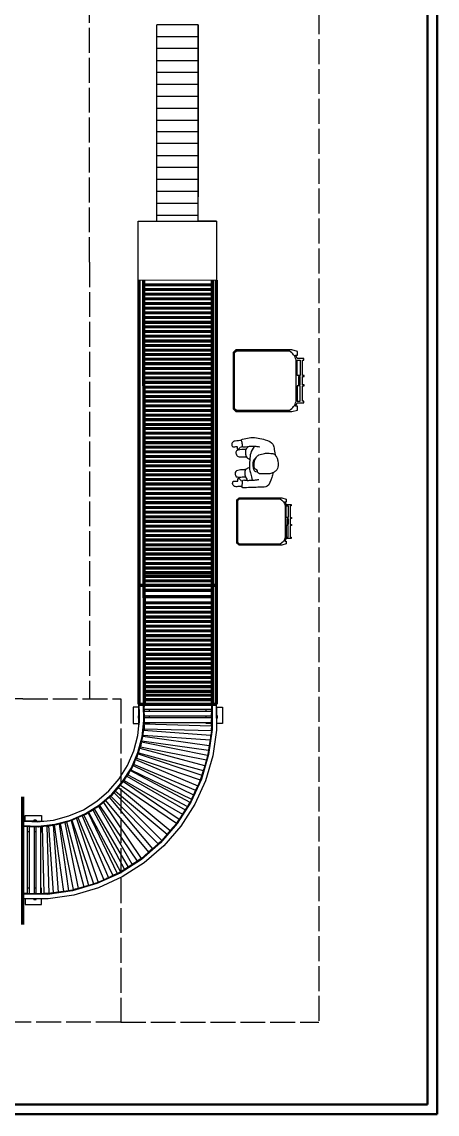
# Model space of a CAD drawing. Header units: millimetres. Extents: x 44692 to 174433, y -26273 to 14445.
# Drawn here: x 161778 to 166013, y -20286 to -9152 of the extents above; entities that cross this region are included whole.
import ezdxf

# ---------------------------------------------------------------- set-up
doc = ezdxf.new("R2010")
doc.units = ezdxf.units.MM
doc.header["$LTSCALE"] = 100
doc.linetypes.add('DASHEDX2', pattern=[3.048, 2.54, -0.508])
for name, color, linetype in [('Area circulacion', 50, 'DASHEDX2'), ('Area proceso', 90, 'DASHEDX2'), ('Maquinas', 200, 'Continuous'), ('Muebles', 112, 'Continuous'), ('Personal', 171, 'Continuous'), ('Transporte semielaborado', 30, 'Continuous')]:
    doc.layers.add(name, color=color, linetype=linetype)
doc.layers.add('Paredes', color=7, linetype='Continuous', lineweight=50)

# ---------------------------------------------------------------- blocks, each defined once
blk = doc.blocks.new('pa17-16')
for points, knots in [([(5.62, 2.554), (5.619, 2.543), (5.615, 2.525), (5.622, 2.49), (5.635, 2.429), (5.661, 2.406), (5.685, 2.391), (5.732, 2.383), (5.772, 2.384), (5.788, 2.397), (5.802, 2.427), (5.815, 2.416), (5.832, 2.43), (5.838, 2.457), (5.832, 2.504), (5.834, 2.562), (5.814, 2.594), (5.794, 2.628), (5.731, 2.639), (5.704, 2.63), (5.668, 2.626), (5.644, 2.605), (5.623, 2.596), (5.621, 2.567), (5.62, 2.554)], [0, 0, 0, 0, 0.297584, 0.631064, 1.068635, 1.39533, 1.69617, 2.097861, 2.458938, 2.716293, 3.010442, 3.199165, 3.447293, 3.731671, 4.119196, 4.541864, 4.881702, 5.22714, 5.673063, 5.989311, 6.327668, 6.644571, 6.906626, 7.259736, 7.259736, 7.259736, 7.259736]), ([(5.558, 2.439), (5.555, 2.422), (5.552, 2.385), (5.549, 2.333), (5.571, 2.26), (5.543, 2.259), (5.503, 2.253), (5.479, 2.243), (5.478, 2.281), (5.45, 2.344), (5.466, 2.423), (5.478, 2.503), (5.512, 2.58), (5.555, 2.585), (5.608, 2.596), (5.634, 2.6)], [0, 0, 0, 0, 0.404899, 0.829805, 1.276298, 1.516647, 1.885942, 2.122553, 2.418487, 2.881882, 3.382407, 3.897515, 4.613825, 5.020942, 5.393355, 5.393355, 5.393355, 5.393355]), ([(5.82, 2.585), (5.837, 2.582), (5.882, 2.567), (5.976, 2.542), (5.972, 2.461), (5.979, 2.393), (5.981, 2.315), (5.989, 2.261), (5.969, 2.266), (5.94, 2.266), (5.906, 2.267), (5.901, 2.281), (5.909, 2.318), (5.901, 2.361), (5.902, 2.401), (5.896, 2.424), (5.893, 2.435)], [6.682038, 6.682038, 6.682038, 6.682038, 7.076266, 7.806153, 8.304227, 8.77662, 9.284333, 9.649979, 9.844608, 10.160206, 10.472731, 10.661147, 10.998544, 11.371438, 11.724832, 12.051545, 12.051545, 12.051545, 12.051545]), ([(5.672, 2.399), (5.675, 2.395), (5.684, 2.383), (5.704, 2.372), (5.735, 2.37), (5.774, 2.373), (5.809, 2.387), (5.812, 2.401), (5.814, 2.42)], [0.121052, 0.121052, 0.121052, 0.121052, 0.297289, 0.584433, 0.895396, 1.26174, 1.600834, 1.760925, 1.760925, 1.760925, 1.760925]), ([(5.552, 2.381), (5.573, 2.365), (5.622, 2.34), (5.692, 2.338), (5.795, 2.332), (5.838, 2.352), (5.881, 2.361), (5.902, 2.366)], [0, 0, 0, 0, 0.49262, 0.970296, 1.525877, 1.91054, 2.357805, 2.357805, 2.357805, 2.357805]), ([(5.555, 2.321), (5.56, 2.315), (5.571, 2.304), (5.589, 2.292), (5.625, 2.291), (5.661, 2.297), (5.673, 2.315), (5.686, 2.33), (5.691, 2.338)], [0, 0, 0, 0, 0.262594, 0.520609, 0.853848, 1.185107, 1.43842, 1.738028, 1.738028, 1.738028, 1.738028]), ([(5.587, 2.295), (5.587, 2.288), (5.587, 2.267), (5.588, 2.187), (5.635, 2.19), (5.667, 2.213), (5.661, 2.262), (5.66, 2.288), (5.661, 2.301)], [0.078483, 0.078483, 0.078483, 0.078483, 0.321516, 0.797556, 1.122606, 1.448668, 1.830958, 2.166281, 2.166281, 2.166281, 2.166281]), ([(5.771, 2.336), (5.774, 2.331), (5.779, 2.32), (5.795, 2.295), (5.815, 2.285), (5.861, 2.291), (5.884, 2.306), (5.899, 2.312), (5.906, 2.315)], [0, 0, 0, 0, 0.233477, 0.532145, 0.79329, 1.163492, 1.458071, 1.725911, 1.725911, 1.725911, 1.725911]), ([(5.794, 2.299), (5.795, 2.286), (5.798, 2.261), (5.804, 2.2), (5.826, 2.187), (5.867, 2.191), (5.876, 2.212), (5.872, 2.261), (5.871, 2.286), (5.871, 2.298)], [0, 0, 0, 0, 0.353805, 0.775896, 1.041599, 1.377968, 1.615337, 2.001902, 2.313716, 2.313716, 2.313716, 2.313716]), ([(5.491, 2.248), (5.494, 2.237), (5.498, 2.215), (5.497, 2.181), (5.512, 2.145), (5.557, 2.147), (5.563, 2.168), (5.55, 2.213), (5.575, 2.2), (5.591, 2.209), (5.574, 2.226), (5.562, 2.234), (5.556, 2.252), (5.556, 2.26)], [0, 0, 0, 0, 0.324329, 0.654038, 0.980089, 1.31306, 1.562526, 1.890179, 2.123217, 2.319335, 2.559559, 2.78492, 3.066636, 3.066636, 3.066636, 3.066636]), ([(5.971, 2.265), (5.97, 2.255), (5.969, 2.234), (5.979, 2.202), (5.967, 2.164), (5.922, 2.163), (5.913, 2.183), (5.923, 2.229), (5.899, 2.213), (5.882, 2.221), (5.898, 2.24), (5.908, 2.248), (5.912, 2.262), (5.913, 2.268)], [0.038839, 0.038839, 0.038839, 0.038839, 0.324329, 0.654038, 0.980089, 1.31306, 1.562526, 1.890179, 2.123217, 2.319335, 2.559559, 2.78492, 2.989829, 2.989829, 2.989829, 2.989829])]:
    blk.add_open_spline(points, degree=3, knots=knots)
blk = doc.blocks.new('MU11-9')
for points in [[(-0.0431, 0.5974), (-0.0431, 0.5827), (-0.171, 0.5827), (-0.171, 0.5944), (-0.178, 0.5944), (-0.185, 0.5944), (-0.1854, 0.5362, 0.065352), (-0.2135, 0.5234), (-0.2134, 0.5392), (-0.2457, 0.5392), (-0.2575, 0.4915), (-0.2579, 0.0248), (-0.2362, 0), (0, 0), (0.2362, 0), (0.2579, 0.0248), (0.2575, 0.4915), (0.2457, 0.5392), (0.2134, 0.5392), (0.2135, 0.5234, 0.065352), (0.1854, 0.5362), (0.185, 0.5944), (0.178, 0.5944), (0.171, 0.5944), (0.171, 0.5827), (0.0431, 0.5827), (0.0431, 0.5974), (0.0344, 0.5974), (0.0344, 0.5827), (0, 0.5827), (-0.0344, 0.5827), (-0.0344, 0.5974)], [(-0.2468, 0.4718), (-0.2471, 0.0288), (-0.2314, 0.0107), (0, 0.0107), (0.2314, 0.0107), (0.2471, 0.0288), (0.2468, 0.4718, 0.222129), (0.1747, 0.5279), (-0.1747, 0.5279, 0.222129)]]:
    blk.add_lwpolyline(points, format="xyb", close=True)
for points in [[(-0.0431, 0.5382), (-0.171, 0.5382), (-0.171, 0.5618), (-0.0431, 0.5618), (-0.0431, 0.5382)], [(0.0431, 0.5382), (0.171, 0.5382), (0.171, 0.5618), (0.0431, 0.5618), (0.0431, 0.5382)]]:
    blk.add_lwpolyline(points)
blk.add_lwpolyline([(0.0344, 0.5489), (0.0344, 0.5618), (0, 0.5618), (-0.0344, 0.5618), (-0.0344, 0.5489), (0, 0.5489)], close=True)

msp = doc.modelspace()

# ---------------------------------------------------------------- linework, layer by layer
msp.add_line((163026.312, -16106.618), (163710.405, -16106.618))
at = {"layer": 'Area circulacion'}
for p, q in [((164805.615, -4146.404), (164805.615, -19347.639)), ((162466.513, -11601.309), (162466.513, -5946.404)), ((162466.513, -11601.309), (162466.513, -16051.309)), ((162787.38, -19347.639), (153022.831, -19347.639)), ((162787.38, -19347.639), (164805.615, -19347.639))]:
    msp.add_line(p, q, dxfattribs=at)
at = {"layer": 'Area proceso', "color": 3}
for p, q in [((161787.38, -16051.309), (161581.616, -16051.309)), ((161787.38, -16051.309), (162787.38, -16051.309)), ((162787.38, -16051.309), (162787.38, -19347.639)), ((162787.38, -19347.639), (156787.38, -19347.639))]:
    msp.add_line(p, q, dxfattribs=at)
at = {"layer": 'Maquinas'}
for p, q in [((163574.306, -9182.476), (163154.356, -9182.476)), ((163154.356, -11182.476), (163154.356, -9182.476)), ((163574.306, -11182.476), (163574.306, -9182.476)), ((163574.306, -9182.476), (163574.306, -10936.111)), ((163574.306, -9303.086), (163154.356, -9303.086)), ((163574.306, -9424.303), (163154.356, -9424.303)), ((163574.306, -9547.512), (163154.356, -9547.512)), ((163574.306, -9668.73), (163154.356, -9668.73)), ((163574.306, -9790.078), (163154.356, -9790.078)), ((163574.306, -9911.296), (163154.356, -9911.296)), ((163574.306, -10034.504), (163154.356, -10034.504)), ((163574.306, -10155.722), (163154.356, -10155.722)), ((163574.306, -10271.36), (163154.356, -10271.36)), ((163574.306, -10392.578), (163154.356, -10392.578)), ((163574.306, -10515.786), (163154.356, -10515.786)), ((163574.306, -10637.004), (163154.356, -10637.004)), ((163574.306, -10758.353), (163154.356, -10758.353)), ((163574.306, -10879.571), (163154.356, -10879.571)), ((163574.306, -11002.779), (163154.356, -11002.779)), ((163574.306, -11123.997), (163154.356, -11123.997)), ((162964.356, -11782.476), (162964.356, -11182.476)), ((162964.356, -11182.476), (163764.306, -11182.476)), ((162964.356, -11182.476), (163154.356, -11182.476)), ((163764.306, -11182.476), (163574.306, -11182.476)), ((163764.306, -11182.476), (163764.306, -11784.329)), ((162964.356, -11782.476), (163764.306, -11784.329)), ((162972.412, -16138.891), (162914.365, -16138.891)), ((162914.365, -16138.891), (162914.365, -16304.739)), ((162972.587, -16109.9), (162972.412, -16105.721)), ((162972.412, -16109.9), (162972.412, -16105.721)), ((163016.943, -16105.721), (162972.412, -16105.721)), ((162972.412, -16105.721), (162972.412, -16109.9)), ((162972.412, -16105.721), (162972.412, -16109.9)), ((162972.412, -16109.9), (162972.412, -16114.079)), ((162972.587, -16109.9), (162972.412, -16109.9)), ((162972.587, -16114.079), (162972.412, -16114.079)), ((162972.412, -16138.891), (162972.412, -16114.079)), ((162972.412, -16226.451), (162972.412, -16138.891)), ((162972.762, -16114.079), (162972.587, -16109.9)), ((162972.587, -16109.9), (162972.587, -16114.079)), ((162972.762, -16114.079), (162972.587, -16114.079)), ((162976.558, -16204.601), (162972.762, -16114.079)), ((163023.324, -16272.934), (163016.943, -16105.721)), ((163023.733, -16105.721), (163016.943, -16105.721)), ((163023.733, -16105.721), (163026.312, -16105.721)), ((163024.703, -16131.495), (163023.733, -16105.721)), ((163024.703, -16106.618), (163026.312, -16106.618)), ((163024.703, -16106.618), (163024.703, -16131.495)), ((163025.638, -16156.372), (163024.703, -16131.495)), ((163026.312, -16106.618), (163026.312, -16105.721)), ((163710.405, -16106.618), (163710.405, -16105.721)), ((163712.07, -16105.721), (163710.405, -16105.721)), ((163710.405, -16106.618), (163712.071, -16106.618)), ((163718.861, -16105.721), (163712.07, -16105.721)), ((163712.07, -16105.721), (163712.071, -16106.618)), ((163712.071, -16106.618), (163712.145, -16156.372)), ((163718.861, -16105.721), (163719.196, -16364.746)), ((163764.306, -16105.721), (163718.861, -16105.721)), ((163764.306, -16138.891), (163763.989, -16370.6)), ((163764.306, -16138.891), (163764.306, -16105.721)), ((163764.306, -16138.891), (163822.353, -16138.891)), ((163764.306, -16226.451), (163764.306, -16138.891)), ((163822.353, -16138.891), (163822.353, -16304.739)), ((162964.119, -16226.451), (162972.412, -16226.451)), ((162964.119, -16226.451), (162964.119, -16249.67)), ((162964.119, -16249.67), (162972.412, -16249.67)), ((162972.412, -16226.451), (162972.412, -16192.791)), ((162972.412, -16205.503), (162972.412, -16205.237)), ((162972.412, -16206.308), (162972.412, -16205.503)), ((162972.412, -16207.6), (162972.412, -16206.308)), ((162972.412, -16209.289), (162972.412, -16207.6)), ((162972.412, -16211.261), (162972.412, -16209.289)), ((162972.412, -16213.828), (162972.412, -16209.383)), ((162972.412, -16213.381), (162972.412, -16211.261)), ((162972.412, -16215.504), (162972.412, -16213.381)), ((162972.412, -16218.485), (162972.412, -16213.828)), ((162972.412, -16217.487), (162972.412, -16215.504)), ((162972.412, -16220.54), (162972.412, -16217.487)), ((162972.412, -16223.314), (162972.412, -16218.485)), ((162972.412, -16223.809), (162972.412, -16220.54)), ((162972.412, -16228.272), (162972.412, -16223.314)), ((162972.412, -16227.255), (162972.412, -16223.809)), ((162972.412, -16249.67), (162972.412, -16226.451)), ((162972.412, -16230.834), (162972.412, -16227.255)), ((162972.412, -16233.317), (162972.412, -16228.272)), ((162972.412, -16234.503), (162972.412, -16230.834)), ((162972.412, -16238.406), (162972.412, -16233.317)), ((162972.412, -16238.218), (162972.412, -16234.503)), ((162972.412, -16241.933), (162972.412, -16238.218)), ((162972.412, -16243.495), (162972.412, -16238.406)), ((162972.412, -16245.602), (162972.412, -16241.933)), ((162972.412, -16248.54), (162972.412, -16243.495)), ((162972.412, -16249.181), (162972.412, -16245.602)), ((162972.412, -16253.499), (162972.412, -16248.54)), ((162972.412, -16252.627), (162972.412, -16249.181)), ((162972.412, -16304.739), (162972.412, -16249.67)), ((162972.412, -16284.008), (162972.412, -16249.67)), ((162972.412, -16255.896), (162972.412, -16252.627)), ((162972.412, -16258.327), (162972.412, -16253.499)), ((162972.412, -16258.949), (162972.412, -16255.896)), ((162976.558, -16238.4), (162976.558, -16204.601)), ((162977.975, -16238.4), (162976.558, -16204.601)), ((162976.558, -16291.16), (162976.558, -16238.4)), ((162976.558, -16238.4), (162977.975, -16238.4)), ((162979.179, -16267.102), (162977.975, -16238.4)), ((163025.638, -16156.372), (163026.312, -16156.372)), ((163026.312, -16174.297), (163025.638, -16156.372)), ((163026.312, -16156.372), (163026.312, -16174.297)), ((163026.312, -16156.372), (163080.213, -16156.372)), ((163026.403, -16176.712), (163026.312, -16174.297)), ((163026.403, -16176.712), (163080.213, -16176.712)), ((163028.274, -16226.467), (163026.403, -16176.712)), ((163028.274, -16226.467), (163080.213, -16226.467)), ((163028.901, -16243.135), (163028.274, -16226.467)), ((163030.056, -16273.823), (163028.901, -16243.135)), ((163028.901, -16243.135), (163080.213, -16243.135)), ((163080.213, -16176.712), (163080.213, -16156.372)), ((163080.213, -16156.372), (163656.504, -16156.372)), ((163080.213, -16176.712), (163656.504, -16176.712)), ((163080.213, -16243.135), (163080.213, -16226.467)), ((163080.213, -16226.467), (163656.504, -16226.467)), ((163080.213, -16243.135), (163656.504, -16243.135)), ((163656.504, -16176.712), (163656.504, -16156.372)), ((163656.504, -16156.372), (163710.405, -16156.372)), ((163656.504, -16176.712), (163710.405, -16176.712)), ((163656.504, -16243.135), (163656.504, -16226.467)), ((163656.504, -16226.467), (163710.405, -16226.467)), ((163656.504, -16243.135), (163710.405, -16243.135)), ((163710.405, -16176.712), (163710.405, -16156.372)), ((163710.405, -16156.372), (163712.145, -16156.372)), ((163710.405, -16176.712), (163712.176, -16176.712)), ((163710.405, -16238.4), (163710.405, -16226.467)), ((163710.405, -16226.467), (163712.213, -16226.467)), ((163710.405, -16243.135), (163710.405, -16238.4)), ((163712.268, -16238.4), (163710.405, -16238.4)), ((163710.405, -16243.135), (163712.275, -16243.135)), ((163712.145, -16156.372), (163712.176, -16176.712)), ((163712.176, -16176.712), (163712.213, -16201.589)), ((163712.213, -16226.467), (163712.213, -16201.589)), ((163712.213, -16226.467), (163712.268, -16238.4)), ((163712.268, -16238.4), (163712.275, -16243.135)), ((163712.275, -16243.135), (163712.312, -16268.012)), ((163764.306, -16205.237), (163764.306, -16205.53)), ((163764.306, -16205.53), (163764.306, -16206.362)), ((163764.306, -16206.362), (163764.306, -16207.676)), ((163764.306, -16207.676), (163764.306, -16209.383)), ((163772.598, -16226.451), (163764.306, -16226.451)), ((163764.306, -16249.67), (163764.306, -16226.451)), ((163772.598, -16249.67), (163764.306, -16249.67)), ((163764.306, -16249.67), (163764.306, -16304.739)), ((163772.598, -16249.67), (163772.598, -16226.451)), ((162914.365, -16304.739), (162972.412, -16304.739)), ((162961.686, -16427.676), (162972.412, -16329.219)), ((162972.412, -16262.984), (162972.412, -16258.327)), ((162972.412, -16260.938), (162972.412, -16258.949)), ((162972.412, -16263.08), (162972.412, -16260.938)), ((162972.412, -16267.43), (162972.412, -16262.984)), ((162972.412, -16265.23), (162972.412, -16263.08)), ((162972.412, -16267.241), (162972.412, -16265.23)), ((162972.412, -16268.975), (162972.412, -16267.241)), ((162972.412, -16270.316), (162972.412, -16268.975)), ((162972.412, -16271.17), (162972.412, -16270.316)), ((162972.412, -16271.481), (162972.412, -16271.17)), ((162972.412, -16329.219), (162976.558, -16291.16)), ((162972.412, -16329.219), (162972.412, -16304.739)), ((162976.558, -16291.16), (162979.179, -16267.102)), ((163004.689, -16439.228), (163023.324, -16272.934)), ((163019.113, -16371.078), (163024.747, -16321.007)), ((163024.747, -16321.007), (163023.738, -16357.108)), ((163023.738, -16357.108), (163026.312, -16357.18)), ((163024.747, -16321.007), (163026.277, -16307.405)), ((163026.277, -16307.405), (163026.312, -16307.092)), ((163026.277, -16307.405), (163026.312, -16307.406)), ((163026.312, -16307.092), (163026.577, -16304.739)), ((163026.312, -16307.092), (163026.312, -16307.406)), ((163026.312, -16307.406), (163710.405, -16326.514)), ((163026.312, -16357.18), (163710.681, -16376.296)), ((163026.312, -16357.18), (163026.312, -16371.078)), ((163026.577, -16304.739), (163027.91, -16292.89)), ((163026.577, -16304.739), (163080.213, -16304.739)), ((163027.91, -16292.89), (163030.056, -16273.823)), ((163027.91, -16292.89), (163080.213, -16292.89)), ((163080.213, -16304.739), (163080.213, -16292.89)), ((163080.213, -16292.89), (163656.504, -16292.89)), ((163656.504, -16304.739), (163656.504, -16292.89)), ((163656.504, -16292.89), (163710.405, -16292.89)), ((163710.405, -16304.739), (163656.504, -16304.739)), ((163719.196, -16364.746), (163682.605, -16621.173)), ((163710.405, -16304.739), (163710.405, -16292.89)), ((163710.405, -16292.89), (163712.312, -16292.89)), ((163710.405, -16326.514), (163710.405, -16304.739)), ((163710.405, -16326.514), (163712.399, -16326.57)), ((163712.001, -16367.038), (163710.681, -16376.296)), ((163712.001, -16367.038), (163712.436, -16351.458)), ((163712.454, -16363.855), (163712.001, -16367.038)), ((163712.312, -16292.89), (163712.312, -16268.012)), ((163712.312, -16292.89), (163712.399, -16326.57)), ((163712.399, -16326.57), (163712.436, -16351.458)), ((163712.436, -16351.458), (163712.454, -16363.855)), ((163764.306, -16267.43), (163764.306, -16269.13)), ((163764.306, -16269.13), (163764.306, -16270.425)), ((163764.306, -16270.425), (163764.306, -16271.227)), ((163764.306, -16271.227), (163764.306, -16271.481)), ((163822.353, -16304.739), (163764.306, -16304.739)), ((163764.306, -16304.739), (163764.306, -16371.078)), ((162920.328, -16583.814), (162961.686, -16427.676)), ((162961.456, -16600.882), (163004.689, -16439.228)), ((163000.723, -16480.285), (163011.247, -16440.99)), ((163011.247, -16440.99), (163012.114, -16433.287)), ((163012.114, -16433.287), (163013.395, -16421.896)), ((163012.114, -16433.287), (163689.076, -16527.223)), ((163013.395, -16421.896), (163018.962, -16372.416)), ((163013.395, -16421.896), (163697.026, -16472.099)), ((163018.962, -16372.416), (163019.113, -16371.078)), ((163018.962, -16372.416), (163702.367, -16422.602)), ((163019.113, -16371.078), (163026.312, -16371.078)), ((163697.026, -16472.099), (163689.076, -16527.223)), ((163700.545, -16447.413), (163697.026, -16472.099)), ((163710.681, -16376.296), (163700.545, -16447.413)), ((163702.367, -16422.602), (163700.545, -16447.413)), ((163763.92, -16371.078), (163726.037, -16632.746)), ((163763.989, -16370.6), (163763.92, -16371.078)), ((163763.92, -16371.078), (163764.306, -16371.078)), ((162856.04, -16731.992), (162920.328, -16583.814)), ((162967.728, -16603.485), (162980.32, -16556.467)), ((162980.32, -16556.467), (162993.898, -16505.77)), ((162980.32, -16556.467), (163641.979, -16733.757)), ((162993.898, -16505.77), (162986.887, -16540.854)), ((162986.887, -16540.854), (163659.678, -16675.291)), ((162993.898, -16505.77), (162997.521, -16492.241)), ((162997.521, -16492.241), (163000.723, -16480.285)), ((162997.521, -16492.241), (163671.565, -16626.928)), ((163000.498, -16481.907), (163000.723, -16480.285)), ((163000.498, -16481.907), (163682.146, -16576.493)), ((163682.146, -16576.493), (163676.03, -16619.406)), ((163685.657, -16551.865), (163682.146, -16576.493)), ((163689.076, -16527.223), (163685.657, -16551.865)), ((162894.592, -16754.278), (162961.456, -16600.882)), ((162902.365, -16753.334), (162925.091, -16701.269)), ((162925.091, -16701.269), (162917.945, -16718.267)), ((162925.091, -16701.269), (162925.498, -16700.301)), ((162925.498, -16700.301), (162937.599, -16672.557)), ((162937.599, -16672.557), (162953.543, -16636.006)), ((162937.599, -16672.557), (163570.893, -16938.769)), ((162953.543, -16636.006), (162945.901, -16658.581)), ((162945.901, -16658.581), (163597.839, -16879.25)), ((162953.543, -16636.006), (162963.944, -16612.161)), ((162963.944, -16612.161), (162967.292, -16604.485)), ((162963.944, -16612.161), (163613.782, -16832.147)), ((162967.292, -16604.485), (162967.728, -16603.485)), ((162967.292, -16604.485), (163628.552, -16781.669)), ((163682.605, -16621.173), (163609.834, -16869.766)), ((163659.678, -16675.291), (163635.54, -16757.787)), ((163726.037, -16632.746), (163651.219, -16886.839)), ((163666.691, -16651.323), (163659.678, -16675.291)), ((163676.03, -16619.406), (163666.691, -16651.323)), ((163671.565, -16626.928), (163666.691, -16651.323)), ((162770.272, -16868.864), (162856.04, -16731.992)), ((162805.593, -16895.982), (162894.592, -16754.278)), ((162847.923, -16841.315), (162867.617, -16809.996)), ((162867.617, -16809.996), (162858.932, -16826.261)), ((162867.617, -16809.996), (162867.712, -16809.818)), ((162867.712, -16809.818), (162884.305, -16783.407)), ((162884.305, -16783.407), (162899.635, -16759.007)), ((162884.305, -16783.407), (163489.51, -17106.556)), ((162899.635, -16759.007), (162890.545, -16777.894)), ((162890.545, -16777.894), (163508.627, -17075.356)), ((162899.635, -16759.007), (162900.471, -16757.676)), ((162900.471, -16757.676), (162902.365, -16753.334)), ((162912.122, -16733.061), (162902.365, -16753.334)), ((162912.122, -16733.061), (163529.269, -17030.074)), ((162917.945, -16718.267), (163550.245, -16984.061)), ((163628.552, -16781.669), (163613.782, -16832.147)), ((163635.54, -16757.787), (163628.552, -16781.669)), ((163641.979, -16733.757), (163635.54, -16757.787)), ((162664.963, -16991.337), (162770.272, -16868.864)), ((162696.451, -17022.825), (162805.593, -16895.982)), ((162787.913, -16926.923), (162810.979, -16900.118)), ((162810.979, -16900.118), (162814.466, -16894.568)), ((162814.466, -16894.568), (162828.08, -16872.947)), ((162814.466, -16894.568), (163381.21, -17278.282)), ((162828.08, -16872.947), (162821.86, -16883.719)), ((162821.86, -16883.719), (163416.284, -17226.91)), ((162828.08, -16872.947), (162828.415, -16872.365)), ((162828.415, -16872.365), (162847.923, -16841.315)), ((162847.923, -16841.315), (163442.798, -17184.766)), ((162858.932, -16826.261), (163465.558, -17150.17)), ((163609.834, -16869.766), (163502.37, -17105.446)), ((163651.219, -16886.839), (163541.053, -17127.722)), ((163603.54, -16867.153), (163570.893, -16938.769)), ((163613.519, -16832.925), (163597.839, -16879.25)), ((163613.519, -16832.925), (163603.54, -16867.153)), ((163613.519, -16832.925), (163613.782, -16832.147)), ((162542.49, -17096.646), (162664.963, -16991.337)), ((162569.609, -17131.967), (162696.451, -17022.825)), ((162649.351, -17072.29), (162701.225, -17027.651)), ((162701.225, -17027.651), (162683.662, -17045.214)), ((162701.225, -17027.651), (162701.255, -17027.625)), ((162701.255, -17027.625), (162701.277, -17027.598)), ((162701.277, -17027.598), (162731.288, -16992.725)), ((162718.844, -17010.032), (162701.277, -17027.598)), ((162718.844, -17010.032), (163204.312, -17495.501)), ((162731.288, -16992.725), (162763.745, -16955.008)), ((162731.288, -16992.725), (163258.201, -17433.293)), ((162763.745, -16955.008), (162787.913, -16926.923)), ((162763.745, -16955.008), (163290.784, -17395.681)), ((162787.913, -16926.923), (162783.385, -16933.61)), ((162783.385, -16933.61), (163353.315, -17319.482)), ((163529.269, -17030.074), (163508.627, -17075.356)), ((163550.245, -16984.061), (163529.269, -17030.074)), ((163570.893, -16938.769), (163550.245, -16984.061)), ((161787.38, -17308.607), (161787.38, -17054.976)), ((162405.619, -17182.414), (162542.49, -17096.646)), ((162427.904, -17220.966), (162569.609, -17131.967)), ((162538.076, -17159.762), (162570.148, -17139.613)), ((162570.148, -17139.613), (162573.744, -17137.353)), ((162570.148, -17139.613), (162954.106, -17706.717)), ((162573.744, -17137.353), (162597.158, -17117.205)), ((162597.158, -17117.205), (162630.333, -17088.656)), ((162609.434, -17108.893), (162597.158, -17117.205)), ((162609.434, -17108.893), (162995.306, -17678.823)), ((162630.333, -17088.656), (162649.351, -17072.29)), ((162630.333, -17088.656), (163071.002, -17615.689)), ((162668.275, -17056.467), (162649.351, -17072.29)), ((162668.275, -17056.467), (163108.614, -17583.107)), ((162683.662, -17045.214), (163169.131, -17530.683)), ((163502.37, -17105.446), (163362.408, -17323.402)), ((163541.053, -17127.722), (163397.776, -17350.506)), ((163469.507, -17144.018), (163465.558, -17150.17)), ((163496.466, -17102.033), (163469.507, -17144.018)), ((163489.51, -17106.556), (163469.507, -17144.018)), ((163508.627, -17075.356), (163496.466, -17102.033)), ((161812.517, -17240.738), (161978.365, -17240.738)), ((161812.517, -17298.785), (161812.517, -17240.738)), ((161978.365, -17240.738), (161978.365, -17298.785)), ((162101.302, -17288.06), (162257.44, -17246.702)), ((162257.44, -17246.702), (162405.619, -17182.414)), ((162274.508, -17287.83), (162427.904, -17220.966)), ((162348.349, -17263.029), (162370.267, -17253.468)), ((162370.267, -17253.468), (162371.158, -17253.093)), ((162371.158, -17253.093), (162431.216, -17226.882)), ((162394.091, -17243.453), (162371.158, -17253.093)), ((162394.091, -17243.453), (162659.838, -17875.639)), ((162431.216, -17226.882), (162408.886, -17237.629)), ((162408.886, -17237.629), (162705.845, -17854.666)), ((162431.216, -17226.882), (162431.303, -17226.844)), ((162431.303, -17226.844), (162459.025, -17209.427)), ((162453.718, -17216.053), (162431.303, -17226.844)), ((162453.718, -17216.053), (162751.127, -17834.023)), ((162459.025, -17209.427), (162480.182, -17196.135)), ((162459.025, -17209.427), (162782.38, -17815.017)), ((162480.182, -17196.135), (162516.921, -17173.053)), ((162502.086, -17184.44), (162480.182, -17196.135)), ((162502.086, -17184.44), (162825.777, -17790.66)), ((162516.921, -17173.053), (162538.076, -17159.762)), ((162516.921, -17173.053), (162860.591, -17768.306)), ((162559.544, -17147.368), (162538.076, -17159.762)), ((162559.544, -17147.368), (162902.505, -17741.394)), ((163416.284, -17226.91), (163356.996, -17319.246)), ((163437.927, -17193.202), (163416.284, -17226.91)), ((163465.558, -17150.17), (163437.927, -17193.202)), ((163442.798, -17184.766), (163437.927, -17193.202)), ((161779.347, -17298.785), (161783.526, -17298.961)), ((161779.347, -17298.785), (161783.526, -17298.785)), ((161779.347, -17298.785), (161779.347, -17343.316)), ((161779.347, -17343.316), (161946.56, -17349.698)), ((161779.347, -17343.316), (161779.347, -17350.107)), ((161779.347, -17350.107), (161779.347, -17352.686)), ((161779.347, -17350.107), (161782.442, -17350.223)), ((161779.347, -17352.686), (161782.442, -17352.686)), ((161782.442, -17350.223), (161832.197, -17352.095)), ((161782.442, -17350.223), (161782.442, -17352.686)), ((161782.442, -17352.686), (161782.442, -18036.779)), ((161783.526, -17298.785), (161787.705, -17298.785)), ((161783.526, -17298.785), (161783.526, -17298.961)), ((161783.526, -17298.961), (161787.705, -17299.136)), ((161783.526, -17298.961), (161787.705, -17298.961)), ((161787.705, -17298.785), (161787.705, -17298.961)), ((161812.517, -17298.785), (161787.705, -17298.785)), ((161787.705, -17298.961), (161787.705, -17299.136)), ((161787.705, -17299.136), (161878.227, -17302.932)), ((161900.077, -17298.785), (161812.517, -17298.785)), ((161832.197, -17352.095), (161847.923, -17352.686)), ((161832.197, -17352.095), (161832.197, -17352.686)), ((161847.923, -17352.686), (161832.197, -17352.686)), ((161832.197, -17352.686), (161832.197, -17406.587)), ((161847.923, -17352.686), (161877.313, -17353.792)), ((161852.537, -17353.792), (161852.537, -17406.587)), ((161877.313, -17353.792), (161852.537, -17353.792)), ((161877.313, -17353.792), (161902.291, -17354.731)), ((161912.026, -17302.932), (161878.227, -17302.932)), ((161878.227, -17302.932), (161912.026, -17304.349)), ((161878.863, -17298.785), (161879.157, -17298.785)), ((161879.157, -17298.785), (161879.989, -17298.785)), ((161879.989, -17298.785), (161881.302, -17298.785)), ((161881.302, -17298.785), (161883.009, -17298.785)), ((161900.077, -17290.493), (161900.077, -17298.785)), ((161923.296, -17290.493), (161900.077, -17290.493)), ((161923.296, -17298.785), (161900.077, -17298.785)), ((161902.291, -17354.731), (161902.291, -17406.587)), ((161902.291, -17354.731), (161943.736, -17356.29)), ((161964.786, -17302.932), (161912.026, -17302.932)), ((161912.026, -17302.932), (161912.026, -17304.349)), ((161912.026, -17304.349), (161940.728, -17305.552)), ((161918.96, -17356.29), (161918.96, -17406.587)), ((161943.736, -17356.29), (161918.96, -17356.29)), ((161923.296, -17290.493), (161923.296, -17298.785)), ((161923.296, -17298.785), (161978.365, -17298.785)), ((161940.728, -17305.552), (161964.786, -17302.932)), ((161941.056, -17298.785), (161942.756, -17298.785)), ((161942.756, -17298.785), (161944.051, -17298.785)), ((161943.736, -17356.29), (161947.45, -17356.429)), ((161944.051, -17298.785), (161944.853, -17298.785)), ((161944.853, -17298.785), (161945.107, -17298.785)), ((161946.56, -17349.698), (162112.855, -17331.063)), ((161947.45, -17356.429), (161948.691, -17356.29)), ((161948.691, -17356.29), (161978.365, -17352.951)), ((161968.714, -17356.29), (161948.691, -17356.29)), ((161964.786, -17302.932), (162002.846, -17298.785)), ((161968.714, -17356.29), (161968.714, -17406.587)), ((161978.365, -17298.785), (162002.846, -17298.785)), ((161978.365, -17352.951), (161980.718, -17352.686)), ((161978.365, -17352.951), (161978.365, -17406.587)), ((161980.718, -17352.686), (161983.283, -17352.398)), ((161983.291, -17352.686), (161980.718, -17352.686)), ((161983.283, -17352.398), (162019.306, -17348.345)), ((161983.283, -17352.398), (161983.291, -17352.686)), ((161983.291, -17352.686), (162002.399, -18036.779)), ((162002.846, -17298.785), (162101.302, -17288.06)), ((162019.306, -17348.345), (162044.705, -17345.487)), ((162032.933, -17347.964), (162019.306, -17348.345)), ((162032.933, -17347.964), (162033.065, -17352.686)), ((162044.705, -17352.686), (162033.065, -17352.686)), ((162033.065, -17352.686), (162052.15, -18035.967)), ((162044.705, -17345.487), (162048.09, -17345.106)), ((162044.705, -17345.487), (162044.705, -17352.686)), ((162048.09, -17345.106), (162072.928, -17342.311)), ((162048.09, -17345.106), (162098.396, -18030.146)), ((162072.928, -17342.311), (162108.753, -17338.281)), ((162097.64, -17340.497), (162072.928, -17342.311)), ((162097.64, -17340.497), (162147.768, -18023.109)), ((162108.753, -17338.281), (162114.616, -17337.621)), ((162108.753, -17338.281), (162202.694, -18015.28)), ((162112.855, -17331.063), (162274.508, -17287.83)), ((162114.616, -17337.621), (162133.12, -17332.665)), ((162133.12, -17332.665), (162168.262, -17323.253)), ((162157.731, -17329.25), (162133.12, -17332.665)), ((162157.731, -17329.25), (162251.951, -18008.259)), ((162168.262, -17323.253), (162196.853, -17315.596)), ((162168.262, -17323.253), (162302.753, -17996.313)), ((162196.853, -17315.596), (162231.444, -17306.332)), ((162216.679, -17311.635), (162196.853, -17315.596)), ((162216.679, -17311.635), (162351.301, -17985.354)), ((162231.444, -17306.332), (162277.111, -17294.102)), ((162231.444, -17306.332), (162408.874, -17968.509)), ((162277.111, -17294.102), (162277.151, -17294.085)), ((162277.151, -17294.085), (162287.958, -17289.37)), ((162277.151, -17294.085), (162279.503, -17293.454)), ((162279.503, -17293.454), (162456.639, -17954.533)), ((162287.958, -17289.37), (162310.881, -17279.371)), ((162287.958, -17289.37), (162507.946, -17939.299)), ((162310.881, -17279.371), (162348.349, -17263.029)), ((162334.406, -17271.409), (162310.881, -17279.371)), ((162334.406, -17271.409), (162555.074, -17923.347)), ((162348.349, -17263.029), (162614.545, -17896.286)), ((163362.408, -17323.402), (163192.806, -17519.18)), ((163397.776, -17350.506), (163224.295, -17550.669)), ((163356.996, -17319.246), (163290.784, -17395.681)), ((163381.21, -17278.282), (163353.315, -17319.482)), ((161852.537, -17406.587), (161832.197, -17406.587)), ((161832.197, -17406.587), (161832.197, -17982.878)), ((161852.537, -17406.587), (161852.537, -17982.878)), ((161918.96, -17406.587), (161902.291, -17406.587)), ((161902.291, -17406.587), (161902.291, -17982.878)), ((161918.96, -17406.587), (161918.96, -17982.878)), ((161978.365, -17406.587), (161968.714, -17406.587)), ((161968.714, -17406.587), (161968.714, -17982.878)), ((163258.201, -17433.293), (163204.312, -17495.501)), ((163290.784, -17395.681), (163258.201, -17433.293)), ((163192.806, -17519.18), (162997.028, -17688.782)), ((163224.295, -17550.669), (163024.132, -17724.15)), ((163108.614, -17583.107), (163071.002, -17615.689)), ((163169.131, -17530.683), (163108.614, -17583.107)), ((163187.26, -17514.978), (163169.131, -17530.683)), ((163188.604, -17513.634), (163187.26, -17514.978)), ((163188.604, -17513.634), (163187.26, -17514.978)), ((163187.98, -17514.354), (163187.26, -17514.978)), ((163188.604, -17513.634), (163187.98, -17514.354)), ((163204.312, -17495.501), (163188.604, -17513.634)), ((162997.028, -17688.782), (162779.073, -17828.744)), ((162992.873, -17683.37), (162902.505, -17741.394)), ((162954.106, -17706.717), (162995.306, -17678.823)), ((162995.306, -17678.823), (162954.106, -17706.717)), ((163071.002, -17615.689), (162992.873, -17683.37)), ((162814.813, -17797.7), (162775.659, -17822.84)), ((162782.38, -17815.017), (162814.813, -17797.7)), ((162814.813, -17797.7), (162782.38, -17815.017)), ((163024.132, -17724.15), (162801.348, -17867.427)), ((162825.777, -17790.66), (162814.813, -17797.7)), ((162860.591, -17768.306), (162825.777, -17790.66)), ((162902.505, -17741.394), (162860.591, -17768.306)), ((162507.946, -17939.299), (162555.074, -17923.347)), ((162555.074, -17923.347), (162507.946, -17939.299)), ((162555.074, -17923.347), (162540.78, -17929.913)), ((162779.073, -17828.744), (162543.392, -17936.208)), ((162614.545, -17896.286), (162555.074, -17923.347)), ((162801.348, -17867.427), (162560.465, -17977.593)), ((162636.071, -17886.473), (162614.545, -17896.286)), ((162639.009, -17887.108), (162636.739, -17888.062)), ((162659.838, -17875.639), (162638.312, -17885.451)), ((162705.845, -17854.666), (162659.838, -17875.639)), ((162751.127, -17834.023), (162705.845, -17854.666)), ((162775.659, -17822.84), (162751.127, -17834.023)), ((161779.347, -18038.444), (161779.347, -18036.779)), ((161782.442, -18036.779), (161779.347, -18036.779)), ((161782.442, -18036.779), (161782.442, -18038.448)), ((161852.537, -17982.878), (161832.197, -17982.878)), ((161832.197, -17982.878), (161832.197, -18036.779)), ((161832.197, -18036.779), (161852.537, -18036.779)), ((161832.197, -18036.779), (161832.197, -18038.482)), ((161852.537, -17982.878), (161852.537, -18036.779)), ((161852.537, -18036.779), (161852.537, -18038.553)), ((161918.96, -17982.878), (161902.291, -17982.878)), ((161902.291, -17982.878), (161902.291, -18036.779)), ((161912.026, -18036.779), (161902.291, -18036.779)), ((161902.291, -18036.779), (161902.291, -18038.627)), ((161918.96, -18036.779), (161912.026, -18036.779)), ((161912.026, -18038.641), (161912.026, -18036.779)), ((161918.96, -17982.878), (161918.96, -18036.779)), ((161918.96, -18036.779), (161918.96, -18038.652)), ((161978.365, -17982.878), (161968.714, -17982.878)), ((161968.714, -17982.878), (161968.714, -18036.779)), ((161968.714, -18036.779), (161968.714, -18038.726)), ((161968.714, -18036.779), (161978.365, -18036.779)), ((161978.365, -18036.779), (161978.365, -17982.878)), ((161978.365, -18036.779), (162002.399, -18036.779)), ((162002.399, -18036.779), (162002.415, -18037.356)), ((162052.15, -18035.967), (162002.415, -18037.356)), ((162002.415, -18037.356), (162023.088, -18036.779)), ((162052.15, -18035.967), (162023.088, -18036.779)), ((162023.088, -18036.779), (162044.705, -18036.779)), ((162044.705, -18037.799), (162037.481, -18038.828)), ((162294.799, -18008.979), (162038.372, -18045.57)), ((162098.396, -18030.146), (162044.705, -18037.799)), ((162044.705, -18037.799), (162044.705, -18036.779)), ((162147.768, -18023.109), (162098.396, -18030.146)), ((162202.694, -18015.28), (162147.768, -18023.109)), ((162251.951, -18008.259), (162202.694, -18015.28)), ((162293.033, -18002.403), (162251.951, -18008.259)), ((162337.744, -17989.321), (162293.033, -18002.403)), ((162543.392, -17936.208), (162294.799, -18008.979)), ((162302.753, -17996.313), (162337.744, -17989.321)), ((162337.744, -17989.321), (162302.753, -17996.313)), ((162560.465, -17977.593), (162306.372, -18052.411)), ((162351.301, -17985.354), (162337.744, -17989.321)), ((162408.874, -17968.509), (162351.301, -17985.354)), ((162456.639, -17954.533), (162408.874, -17968.509)), ((162540.78, -17929.913), (162456.639, -17954.533)), ((161779.347, -18038.444), (161779.347, -18045.234)), ((161782.442, -18038.448), (161779.347, -18038.444)), ((162038.372, -18045.57), (161779.347, -18045.234)), ((161779.347, -18045.234), (161779.347, -18090.679)), ((161812.517, -18090.679), (161779.347, -18090.679)), ((161804.764, -18038.482), (161782.442, -18038.448)), ((161787.38, -18125.86), (161787.38, -18351.309)), ((161832.197, -18038.482), (161804.764, -18038.482)), ((161832.197, -18038.482), (161804.764, -18038.482)), ((162044.226, -18090.363), (161812.517, -18090.679)), ((161812.517, -18090.679), (161812.517, -18148.726)), ((161900.077, -18090.679), (161812.517, -18090.679)), ((161812.517, -18148.726), (161978.365, -18148.726)), ((161852.537, -18038.553), (161832.197, -18038.482)), ((161902.291, -18038.627), (161852.537, -18038.553)), ((161900.077, -18090.679), (161866.417, -18090.679)), ((161879.129, -18090.679), (161878.863, -18090.679)), ((161879.935, -18090.679), (161879.129, -18090.679)), ((161881.226, -18090.679), (161879.935, -18090.679)), ((161882.915, -18090.679), (161881.226, -18090.679)), ((161884.887, -18090.679), (161882.915, -18090.679)), ((161887.454, -18090.679), (161883.009, -18090.679)), ((161887.007, -18090.679), (161884.887, -18090.679)), ((161889.131, -18090.679), (161887.007, -18090.679)), ((161892.111, -18090.679), (161887.454, -18090.679)), ((161891.113, -18090.679), (161889.131, -18090.679)), ((161894.166, -18090.679), (161891.113, -18090.679)), ((161896.94, -18090.679), (161892.111, -18090.679)), ((161897.436, -18090.679), (161894.166, -18090.679)), ((161901.898, -18090.679), (161896.94, -18090.679)), ((161900.881, -18090.679), (161897.436, -18090.679)), ((161900.077, -18098.972), (161900.077, -18090.679)), ((161923.296, -18090.679), (161900.077, -18090.679)), ((161900.077, -18098.972), (161923.296, -18098.972)), ((161904.46, -18090.679), (161900.881, -18090.679)), ((161906.943, -18090.679), (161901.898, -18090.679)), ((161912.026, -18038.641), (161902.291, -18038.627)), ((161908.129, -18090.679), (161904.46, -18090.679)), ((161912.032, -18090.679), (161906.943, -18090.679)), ((161911.844, -18090.679), (161908.129, -18090.679)), ((161915.559, -18090.679), (161911.844, -18090.679)), ((161918.96, -18038.652), (161912.026, -18038.641)), ((161917.121, -18090.679), (161912.032, -18090.679)), ((161919.228, -18090.679), (161915.559, -18090.679)), ((161922.167, -18090.679), (161917.121, -18090.679)), ((161968.714, -18038.726), (161918.96, -18038.652)), ((161922.807, -18090.679), (161919.228, -18090.679)), ((161927.125, -18090.679), (161922.167, -18090.679)), ((161926.253, -18090.679), (161922.807, -18090.679)), ((161923.296, -18098.972), (161923.296, -18090.679)), ((161978.365, -18090.679), (161923.296, -18090.679)), ((161957.634, -18090.679), (161923.296, -18090.679)), ((161929.522, -18090.679), (161926.253, -18090.679)), ((161931.953, -18090.679), (161927.125, -18090.679)), ((161932.575, -18090.679), (161929.522, -18090.679)), ((161936.61, -18090.679), (161931.953, -18090.679)), ((161934.564, -18090.679), (161932.575, -18090.679)), ((161936.706, -18090.679), (161934.564, -18090.679)), ((161941.056, -18090.679), (161936.61, -18090.679)), ((161938.856, -18090.679), (161936.706, -18090.679)), ((161940.867, -18090.679), (161938.856, -18090.679)), ((161942.602, -18090.679), (161940.867, -18090.679)), ((161943.942, -18090.679), (161942.602, -18090.679)), ((161944.796, -18090.679), (161943.942, -18090.679)), ((161945.107, -18090.679), (161944.796, -18090.679)), ((162037.481, -18038.828), (161968.714, -18038.726)), ((161978.365, -18148.726), (161978.365, -18090.679)), ((162044.705, -18090.679), (161978.365, -18090.679)), ((162044.705, -18090.294), (162044.226, -18090.363)), ((162306.372, -18052.411), (162044.705, -18090.294)), ((162044.705, -18090.294), (162044.705, -18090.679))]:
    msp.add_line(p, q, dxfattribs=at)
at = {"layer": 'Maquinas', "lineweight": 100}
for p, q in [((162972.338, -11782.495), (162972.412, -16105.721)), ((163016.977, -11782.598), (163026.312, -16106.618)), ((163718.686, -11784.223), (163718.861, -16105.721)), ((163764.306, -16105.721), (163764.306, -11784.329)), ((163017.12, -11830.555), (163718.559, -11832.406)), ((163017.256, -11876.571), (163718.966, -11878.423)), ((163017.399, -11924.649), (163718.839, -11926.501)), ((163017.543, -11972.82), (163719.252, -11974.672)), ((163017.686, -12020.898), (163719.125, -12022.75)), ((163017.823, -12066.915), (163719.532, -12068.767)), ((163017.966, -12114.993), (163719.405, -12116.845)), ((163018.109, -12163.177), (163719.818, -12165.029)), ((163018.252, -12211.256), (163719.691, -12213.107)), ((163018.389, -12257.272), (163720.098, -12259.124)), ((163018.532, -12305.35), (163719.971, -12307.202)), ((163018.675, -12353.521), (163720.384, -12355.373)), ((163018.818, -12401.599), (163720.257, -12403.451)), ((163018.955, -12447.615), (163720.664, -12449.468)), ((163019.098, -12495.694), (163720.537, -12497.546)), ((163019.229, -12539.693), (163716.687, -12541.534)), ((163019.372, -12587.771), (163716.56, -12589.612)), ((163019.509, -12633.788), (163716.438, -12635.627)), ((163019.652, -12681.866), (163716.311, -12683.705)), ((163019.795, -12730.037), (163716.184, -12731.875)), ((163019.938, -12778.115), (163716.057, -12779.953)), ((163020.075, -12824.131), (163715.936, -12825.968)), ((163020.218, -12872.21), (163715.809, -12874.046)), ((163020.361, -12920.394), (163715.682, -12922.229)), ((163020.504, -12968.472), (163715.555, -12970.307)), ((163020.641, -13014.489), (163715.433, -13016.323)), ((163020.784, -13062.567), (163715.306, -13064.4)), ((163020.927, -13110.737), (163715.179, -13112.57)), ((163021.07, -13158.816), (163715.052, -13160.648)), ((163021.207, -13204.832), (163714.931, -13206.664)), ((163021.35, -13252.911), (163714.804, -13254.741)), ((163021.471, -13293.515), (163714.697, -13295.345)), ((163021.614, -13341.594), (163714.57, -13343.423)), ((163021.757, -13389.778), (163714.443, -13391.607)), ((163021.9, -13437.856), (163714.316, -13439.684)), ((163022.037, -13483.873), (163714.194, -13485.7)), ((163022.18, -13531.951), (163714.067, -13533.778)), ((163022.324, -13580.122), (163713.94, -13581.947)), ((163022.467, -13628.2), (163713.813, -13630.025)), ((163022.603, -13674.216), (163713.692, -13676.041)), ((163022.746, -13722.295), (163713.565, -13724.118)), ((163022.877, -13766.294), (163713.449, -13768.117)), ((163023.02, -13814.372), (163713.322, -13816.194)), ((163023.157, -13860.389), (163713.2, -13862.21)), ((163023.3, -13908.467), (163713.073, -13910.288)), ((163023.443, -13956.637), (163712.946, -13958.458)), ((163023.586, -14004.716), (163712.819, -14006.535)), ((163023.723, -14050.732), (163712.698, -14052.551)), ((163023.866, -14098.811), (163712.571, -14100.629)), ((163024.01, -14146.995), (163712.444, -14148.812)), ((163024.153, -14195.073), (163712.317, -14196.89)), ((163024.29, -14241.089), (163712.195, -14242.905)), ((163024.433, -14289.168), (163712.068, -14290.983)), ((163024.576, -14337.338), (163711.941, -14339.153)), ((163024.719, -14385.417), (163711.814, -14387.231)), ((163024.856, -14431.433), (163711.693, -14433.246)), ((163024.999, -14479.511), (163711.566, -14481.324)), ((163025.135, -14525.365), (163711.445, -14527.177)), ((163025.278, -14573.444), (163711.318, -14575.255)), ((163025.421, -14621.614), (163711.191, -14623.425)), ((163025.564, -14669.693), (163711.064, -14671.502)), ((163025.701, -14715.709), (163710.942, -14717.518)), ((163025.844, -14763.788), (163710.816, -14765.596)), ((163025.956, -14801.187), (163710.717, -14802.994)), ((162972.338, -14895.282), (163764.306, -14895.282)), ((163026.092, -14847.203), (163710.595, -14849.01)), ((163023.807, -14946.132), (163718.814, -14946.104)), ((163023.945, -15009.907), (163718.816, -15009.879)), ((163023.157, -15070.828), (163713.2, -15072.649)), ((163023.3, -15118.906), (163713.073, -15120.727)), ((163023.443, -15167.077), (163712.946, -15168.897)), ((163023.586, -15215.155), (163712.819, -15216.975)), ((163023.723, -15261.171), (163712.698, -15262.99)), ((163023.866, -15309.25), (163712.571, -15311.068)), ((163024.01, -15357.434), (163712.444, -15359.251)), ((163024.153, -15405.512), (163712.317, -15407.329)), ((163024.29, -15451.529), (163712.195, -15453.345)), ((163024.433, -15499.607), (163712.068, -15501.422)), ((163024.576, -15547.778), (163711.941, -15549.592)), ((163024.719, -15595.856), (163711.814, -15597.67)), ((163024.856, -15641.872), (163711.693, -15643.686)), ((163024.999, -15689.951), (163711.566, -15691.763)), ((163025.135, -15735.805), (163711.445, -15737.617)), ((163025.278, -15783.883), (163711.318, -15785.694)), ((163025.421, -15832.054), (163711.191, -15833.864)), ((163025.564, -15880.132), (163711.064, -15881.942)), ((163025.701, -15926.148), (163710.942, -15927.957)), ((163025.844, -15974.227), (163710.816, -15976.035)), ((163025.956, -16011.626), (163710.717, -16013.434)), ((162972.338, -16105.721), (163764.306, -16105.721)), ((163026.092, -16057.642), (163710.595, -16059.449)), ((161787.38, -18351.309), (161787.38, -17051.309))]:
    msp.add_line(p, q, dxfattribs=at)
at = {"layer": 'Paredes'}
for p, q in [((165913.246, -20186.091), (165913.246, -4296.404)), ((166013.246, -20186.091), (166013.246, -4296.404)), ((151441.652, -20186.091), (165913.246, -20186.091)), ((166013.246, -20186.091), (166013.246, -20286.091)), ((151441.652, -20286.091), (166013.246, -20286.091))]:
    msp.add_line(p, q, dxfattribs=at)
at = {"layer": 'Transporte semielaborado'}
for points in [[(164527.949, -14285.219), (164514.221, -14285.219), (164514.221, -14404.364), (164525.124, -14404.364), (164525.124, -14410.879), (164525.124, -14417.394), (164470.93, -14417.765, -0.065351748), (164459.016, -14443.933), (164473.744, -14443.824), (164473.744, -14473.935), (164429.314, -14484.928), (163994.634, -14485.215), (163971.582, -14465.096), (163971.582, -14245.071), (163971.582, -14025.047), (163994.634, -14004.928), (164429.314, -14005.214), (164473.744, -14016.207), (164473.744, -14046.319), (164459.016, -14046.209, -0.065351748), (164470.93, -14072.378), (164525.124, -14072.749), (164525.124, -14079.264), (164525.124, -14085.778), (164514.221, -14085.778), (164514.221, -14204.924), (164527.949, -14204.924), (164527.949, -14213.047), (164514.221, -14213.047), (164514.221, -14245.071), (164514.221, -14277.096), (164527.949, -14277.096)], [(164410.985, -14474.94), (163998.381, -14475.212), (163981.582, -14460.551), (163981.582, -14245.071), (163981.582, -14029.592), (163998.381, -14014.931), (164410.985, -14015.202, -0.22212915), (164463.239, -14082.326), (164463.239, -14407.817, -0.22212915)]]:
    msp.add_lwpolyline(points, format="xyb", close=True, dxfattribs=at)
for points in [[(164472.794, -14204.924), (164472.794, -14085.778), (164494.82, -14085.778), (164494.82, -14204.924), (164472.801, -14204.924)], [(164472.794, -14285.219), (164472.794, -14404.364), (164494.82, -14404.364), (164494.82, -14285.219), (164472.801, -14285.219)]]:
    msp.add_lwpolyline(points, dxfattribs=at)
msp.add_lwpolyline([(164482.807, -14213.047), (164494.82, -14213.047), (164494.82, -14245.071), (164494.82, -14277.096), (164482.807, -14277.096), (164482.807, -14245.071)], close=True, dxfattribs=at)

# ---------------------------------------------------------------- block references
at = {"layer": 'Muebles', "xscale": 1216.969560470949, "yscale": 1216.969560470949, "zscale": 1216.969560470949, "rotation": 269.9999999999983}
msp.add_blockref('MU11-9', (163931.482, -12809.58), dxfattribs=at)
at = {"layer": 'Personal', "xscale": 979.150495116645, "yscale": 979.150495116645, "zscale": 979.150495116645, "rotation": 268.7466901628451}
msp.add_blockref('pa17-16', (161935.628, -7994.171), dxfattribs=at)

doc.saveas('drawing.dxf')
